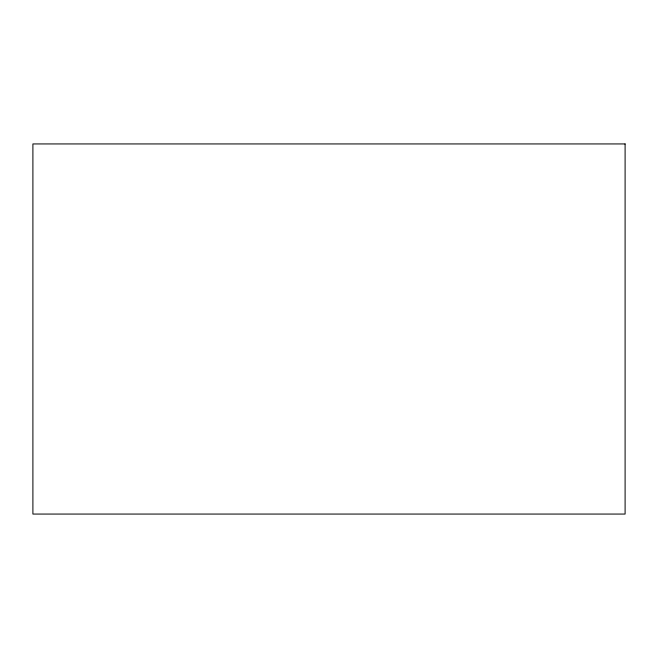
<?xml version="1.0" encoding="UTF-8"?>
<svg xmlns="http://www.w3.org/2000/svg" width="658" height="658" viewBox="0 0 658 658"><rect width="100%" height="100%" fill="white"/><g stroke="black" fill="none" stroke-linecap="round" stroke-linejoin="round"><path stroke-width="0.99" d="M625.1 143.938L32.9 143.938L32.9 514.062L625.1 514.062L625.1 143.938"/></g></svg>
